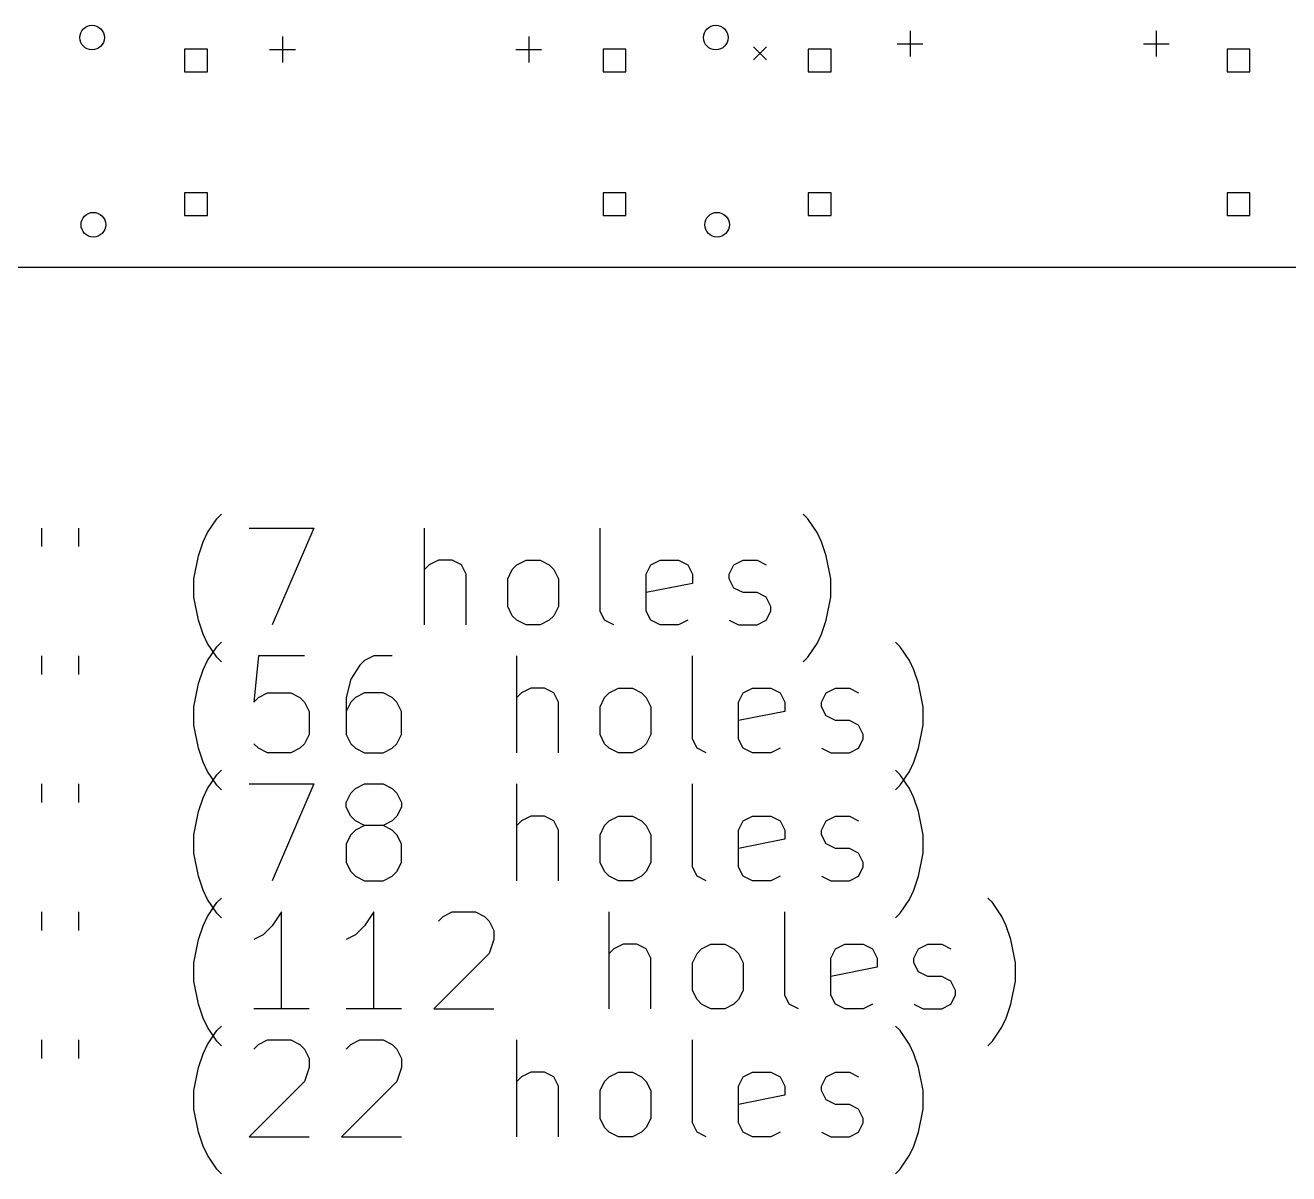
# Model space of a CAD drawing. Extents: x 14 to 178, y -221 to -22.
# Drawn here: x 56.06 to 95.16, y -221.21 to -185.67 of the extents above; entities that cross this region are included whole.
import ezdxf

# ---------------------------------------------------------------- set-up
doc = ezdxf.new("R2010")
doc.units = 0
doc.layers.add('BLACK', color=7, linetype='CONTINUOUS')

msp = doc.modelspace()

# ---------------------------------------------------------------- linework, layer by layer
at = {"layer": 'BLACK', "linetype": 'CONTINUOUS'}
for p, q in [((64.017, -186.017), (64.017, -186.817)), ((71.637, -186.017), (71.637, -186.817)), ((83.437, -185.837), (83.437, -186.637)), ((91.057, -185.837), (91.057, -186.637)), ((61.6956, -186.404), (60.9884, -186.404)), ((60.9884, -186.404), (60.9884, -187.112)), ((61.6956, -187.112), (61.6956, -186.404)), ((63.617, -186.417), (64.417, -186.417)), ((71.237, -186.417), (72.037, -186.417)), ((74.6456, -186.404), (73.9384, -186.404)), ((73.9384, -186.404), (73.9384, -187.112)), ((74.6456, -187.112), (74.6456, -186.404)), ((78.5916, -186.333), (78.9916, -186.733)), ((78.9916, -186.333), (78.5916, -186.733)), ((80.9956, -186.404), (80.2884, -186.404)), ((80.2884, -186.404), (80.2884, -187.112)), ((80.9956, -187.112), (80.9956, -186.404)), ((83.037, -186.237), (83.837, -186.237)), ((90.657, -186.237), (91.457, -186.237)), ((93.9556, -186.404), (93.2484, -186.404)), ((93.2484, -186.404), (93.2484, -187.112)), ((93.9556, -187.112), (93.9556, -186.404)), ((60.9884, -187.112), (61.6956, -187.112)), ((73.9384, -187.112), (74.6456, -187.112)), ((80.2884, -187.112), (80.9956, -187.112)), ((93.2484, -187.112), (93.9556, -187.112)), ((61.6956, -190.849), (60.9884, -190.849)), ((60.9884, -190.849), (60.9884, -191.557)), ((61.6956, -191.557), (61.6956, -190.849)), ((74.6456, -190.849), (73.9384, -190.849)), ((73.9384, -190.849), (73.9384, -191.557)), ((74.6456, -191.557), (74.6456, -190.849)), ((80.9956, -190.849), (80.2884, -190.849)), ((80.2884, -190.849), (80.2884, -191.557)), ((80.9956, -191.557), (80.9956, -190.849)), ((93.9556, -190.849), (93.2484, -190.849)), ((93.2484, -190.849), (93.2484, -191.557)), ((93.9556, -191.557), (93.9556, -190.849)), ((60.9884, -191.557), (61.6956, -191.557)), ((73.9384, -191.557), (74.6456, -191.557)), ((80.2884, -191.557), (80.9956, -191.557)), ((93.2484, -191.557), (93.9556, -191.557)), ((159.766, -193.167), (33.782, -193.167)), ((61.7027, -201.367), (61.9884, -200.938)), ((61.9884, -200.938), (62.1313, -200.796)), ((80.2741, -200.938), (80.1313, -200.796)), ((80.5599, -201.367), (80.2741, -200.938)), ((56.5599, -201.224), (56.5599, -201.796)), ((57.7027, -201.224), (57.7027, -201.796)), ((62.9884, -201.224), (64.9884, -201.224)), ((64.9884, -201.224), (63.7027, -204.224)), ((68.417, -204.224), (68.417, -201.224)), ((73.8456, -203.796), (73.8456, -201.224)), ((61.417, -202.081), (61.5599, -201.653)), ((61.5599, -201.653), (61.7027, -201.367)), ((80.7027, -201.653), (80.5599, -201.367)), ((80.8456, -202.081), (80.7027, -201.653)), ((61.2741, -202.796), (61.417, -202.081)), ((80.9884, -202.796), (80.8456, -202.081)), ((68.5599, -202.367), (68.417, -202.51)), ((68.8456, -202.224), (68.5599, -202.367)), ((69.2741, -202.224), (68.8456, -202.224)), ((69.5599, -202.367), (69.2741, -202.224)), ((69.7027, -202.653), (69.5599, -202.367)), ((70.9884, -202.796), (71.1313, -202.51)), ((71.1313, -202.51), (71.2741, -202.367)), ((71.2741, -202.367), (71.5599, -202.224)), ((71.5599, -202.224), (71.9884, -202.224)), ((71.9884, -202.224), (72.2741, -202.367)), ((72.2741, -202.367), (72.417, -202.51)), ((72.417, -202.51), (72.5599, -202.796)), ((75.2741, -202.653), (75.417, -202.367)), ((75.417, -202.367), (75.7027, -202.224)), ((75.7027, -202.224), (76.2741, -202.224)), ((76.2741, -202.224), (76.5599, -202.367)), ((76.5599, -202.367), (76.7027, -202.653)), ((77.8456, -202.653), (77.9884, -202.367)), ((77.9884, -202.367), (78.2741, -202.224)), ((78.2741, -202.224), (78.7027, -202.224)), ((78.7027, -202.224), (78.9884, -202.367)), ((61.2741, -203.367), (61.2741, -202.796)), ((69.7027, -204.224), (69.7027, -202.653)), ((70.9884, -203.653), (70.9884, -202.796)), ((72.5599, -202.796), (72.5599, -203.653)), ((75.2741, -203.796), (75.2741, -202.653)), ((76.7027, -202.653), (76.7027, -202.938)), ((77.8456, -202.796), (77.8456, -202.653)), ((77.9884, -203.081), (77.8456, -202.796)), ((80.9884, -203.367), (80.9884, -202.796)), ((76.7027, -202.938), (75.2741, -203.224)), ((78.2741, -203.224), (77.9884, -203.081)), ((78.7027, -203.224), (78.2741, -203.224)), ((78.9884, -203.367), (78.7027, -203.224)), ((61.417, -204.081), (61.2741, -203.367)), ((71.1313, -203.938), (70.9884, -203.653)), ((72.5599, -203.653), (72.417, -203.938)), ((79.1313, -203.653), (78.9884, -203.367)), ((79.1313, -203.796), (79.1313, -203.653)), ((80.8456, -204.081), (80.9884, -203.367)), ((71.2741, -204.081), (71.1313, -203.938)), ((72.417, -203.938), (72.2741, -204.081)), ((73.9884, -204.081), (73.8456, -203.796)), ((75.417, -204.081), (75.2741, -203.796)), ((78.9884, -204.081), (79.1313, -203.796)), ((61.5599, -204.51), (61.417, -204.081)), ((71.5599, -204.224), (71.2741, -204.081)), ((71.9884, -204.224), (71.5599, -204.224)), ((72.2741, -204.081), (71.9884, -204.224)), ((74.2741, -204.224), (73.9884, -204.081)), ((75.7027, -204.224), (75.417, -204.081)), ((76.2741, -204.224), (75.7027, -204.224)), ((76.5599, -204.081), (76.2741, -204.224)), ((77.8456, -204.081), (78.1313, -204.224)), ((78.1313, -204.224), (78.7027, -204.224)), ((78.7027, -204.224), (78.9884, -204.081)), ((80.7027, -204.51), (80.8456, -204.081)), ((61.7027, -204.796), (61.5599, -204.51)), ((61.9884, -205.224), (61.7027, -204.796)), ((61.9884, -204.898), (62.1313, -204.756)), ((80.2741, -205.224), (80.5599, -204.796)), ((80.5599, -204.796), (80.7027, -204.51)), ((83.1313, -204.898), (82.9884, -204.756)), ((56.5599, -205.184), (56.5599, -205.756)), ((57.7027, -205.184), (57.7027, -205.756)), ((61.7027, -205.327), (61.9884, -204.898)), ((62.1313, -205.367), (61.9884, -205.224)), ((63.2741, -205.184), (63.1313, -206.613)), ((64.7027, -205.184), (63.2741, -205.184)), ((66.8456, -205.184), (66.5599, -205.327)), ((67.417, -205.184), (66.8456, -205.184)), ((71.2741, -208.184), (71.2741, -205.184)), ((76.7027, -207.756), (76.7027, -205.184)), ((80.1313, -205.367), (80.2741, -205.224)), ((83.417, -205.327), (83.1313, -204.898)), ((61.417, -206.041), (61.5599, -205.613)), ((61.5599, -205.613), (61.7027, -205.327)), ((66.417, -205.47), (66.1313, -205.898)), ((66.5599, -205.327), (66.417, -205.47)), ((83.5599, -205.613), (83.417, -205.327)), ((83.7027, -206.041), (83.5599, -205.613)), ((66.1313, -205.898), (65.9884, -206.47)), ((61.2741, -206.756), (61.417, -206.041)), ((63.2741, -206.47), (63.5599, -206.327)), ((63.5599, -206.327), (64.2741, -206.327)), ((64.2741, -206.327), (64.5599, -206.47)), ((66.5599, -206.327), (66.2741, -206.47)), ((67.1313, -206.327), (66.5599, -206.327)), ((67.417, -206.47), (67.1313, -206.327)), ((71.417, -206.327), (71.2741, -206.47)), ((71.7027, -206.184), (71.417, -206.327)), ((72.1313, -206.184), (71.7027, -206.184)), ((72.417, -206.327), (72.1313, -206.184)), ((72.5599, -206.613), (72.417, -206.327)), ((73.9884, -206.47), (74.1313, -206.327)), ((74.1313, -206.327), (74.417, -206.184)), ((74.417, -206.184), (74.8456, -206.184)), ((74.8456, -206.184), (75.1313, -206.327)), ((75.1313, -206.327), (75.2741, -206.47)), ((78.1313, -206.613), (78.2741, -206.327)), ((78.2741, -206.327), (78.5599, -206.184)), ((78.5599, -206.184), (79.1313, -206.184)), ((79.1313, -206.184), (79.417, -206.327)), ((79.417, -206.327), (79.5599, -206.613)), ((80.7027, -206.613), (80.8456, -206.327)), ((80.8456, -206.327), (81.1313, -206.184)), ((81.1313, -206.184), (81.5599, -206.184)), ((81.5599, -206.184), (81.8456, -206.327)), ((83.8456, -206.756), (83.7027, -206.041)), ((61.2741, -207.327), (61.2741, -206.756)), ((63.1313, -206.613), (63.2741, -206.47)), ((64.5599, -206.47), (64.7027, -206.613)), ((64.7027, -206.613), (64.8456, -206.898)), ((65.9884, -206.47), (65.9884, -207.613)), ((66.1313, -206.613), (65.9884, -206.898)), ((66.2741, -206.47), (66.1313, -206.613)), ((67.5599, -206.613), (67.417, -206.47)), ((67.7027, -206.898), (67.5599, -206.613)), ((72.5599, -208.184), (72.5599, -206.613)), ((73.8456, -206.756), (73.9884, -206.47)), ((73.8456, -207.613), (73.8456, -206.756)), ((75.2741, -206.47), (75.417, -206.756)), ((75.417, -206.756), (75.417, -207.613)), ((78.1313, -207.756), (78.1313, -206.613)), ((79.5599, -206.613), (79.5599, -206.898)), ((80.7027, -206.756), (80.7027, -206.613)), ((80.8456, -207.041), (80.7027, -206.756)), ((83.8456, -207.327), (83.8456, -206.756)), ((64.8456, -206.898), (64.8456, -207.613)), ((67.7027, -207.613), (67.7027, -206.898)), ((79.5599, -206.898), (78.1313, -207.184)), ((81.1313, -207.184), (80.8456, -207.041)), ((81.5599, -207.184), (81.1313, -207.184)), ((81.8456, -207.327), (81.5599, -207.184)), ((61.417, -208.041), (61.2741, -207.327)), ((81.9884, -207.613), (81.8456, -207.327)), ((83.7027, -208.041), (83.8456, -207.327)), ((63.2741, -208.041), (63.1313, -207.898)), ((64.7027, -207.898), (64.5599, -208.041)), ((64.8456, -207.613), (64.7027, -207.898)), ((65.9884, -207.613), (66.1313, -207.898)), ((66.1313, -207.898), (66.2741, -208.041)), ((67.417, -208.041), (67.5599, -207.898)), ((67.5599, -207.898), (67.7027, -207.613)), ((73.9884, -207.898), (73.8456, -207.613)), ((74.1313, -208.041), (73.9884, -207.898)), ((75.2741, -207.898), (75.1313, -208.041)), ((75.417, -207.613), (75.2741, -207.898)), ((76.8456, -208.041), (76.7027, -207.756)), ((78.2741, -208.041), (78.1313, -207.756)), ((81.8456, -208.041), (81.9884, -207.756)), ((81.9884, -207.756), (81.9884, -207.613)), ((61.5599, -208.47), (61.417, -208.041)), ((63.5599, -208.184), (63.2741, -208.041)), ((64.2741, -208.184), (63.5599, -208.184)), ((64.5599, -208.041), (64.2741, -208.184)), ((66.2741, -208.041), (66.5599, -208.184)), ((66.5599, -208.184), (67.1313, -208.184)), ((67.1313, -208.184), (67.417, -208.041)), ((74.417, -208.184), (74.1313, -208.041)), ((74.8456, -208.184), (74.417, -208.184)), ((75.1313, -208.041), (74.8456, -208.184)), ((77.1313, -208.184), (76.8456, -208.041)), ((78.5599, -208.184), (78.2741, -208.041)), ((79.1313, -208.184), (78.5599, -208.184)), ((79.417, -208.041), (79.1313, -208.184)), ((80.7027, -208.041), (80.9884, -208.184)), ((80.9884, -208.184), (81.5599, -208.184)), ((81.5599, -208.184), (81.8456, -208.041)), ((83.5599, -208.47), (83.7027, -208.041)), ((61.7027, -208.756), (61.5599, -208.47)), ((61.9884, -209.184), (61.7027, -208.756)), ((61.9884, -208.858), (62.1313, -208.716)), ((83.1313, -208.858), (82.9884, -208.716)), ((83.1313, -209.184), (83.417, -208.756)), ((83.417, -208.756), (83.5599, -208.47)), ((56.5599, -209.144), (56.5599, -209.716)), ((57.7027, -209.144), (57.7027, -209.716)), ((61.7027, -209.287), (61.9884, -208.858)), ((62.9884, -209.144), (64.9884, -209.144)), ((64.9884, -209.144), (63.7027, -212.144)), ((66.2741, -209.287), (66.5599, -209.144)), ((66.5599, -209.144), (67.1313, -209.144)), ((67.1313, -209.144), (67.417, -209.287)), ((71.2741, -212.144), (71.2741, -209.144)), ((76.7027, -211.716), (76.7027, -209.144)), ((83.417, -209.287), (83.1313, -208.858)), ((61.5599, -209.573), (61.7027, -209.287)), ((62.1313, -209.327), (61.9884, -209.184)), ((65.9884, -209.716), (66.1313, -209.43)), ((66.1313, -209.43), (66.2741, -209.287)), ((67.417, -209.287), (67.5599, -209.43)), ((67.5599, -209.43), (67.7027, -209.716)), ((82.9884, -209.327), (83.1313, -209.184)), ((83.5599, -209.573), (83.417, -209.287)), ((61.417, -210.001), (61.5599, -209.573)), ((65.9884, -209.858), (65.9884, -209.716)), ((66.1313, -210.144), (65.9884, -209.858)), ((67.7027, -209.858), (67.5599, -210.144)), ((67.7027, -209.716), (67.7027, -209.858)), ((83.7027, -210.001), (83.5599, -209.573)), ((61.2741, -210.716), (61.417, -210.001)), ((66.2741, -210.287), (66.1313, -210.144)), ((66.5599, -210.43), (66.2741, -210.287)), ((67.417, -210.287), (67.1313, -210.43)), ((67.5599, -210.144), (67.417, -210.287)), ((71.417, -210.287), (71.2741, -210.43)), ((71.7027, -210.144), (71.417, -210.287)), ((72.1313, -210.144), (71.7027, -210.144)), ((72.417, -210.287), (72.1313, -210.144)), ((72.5599, -210.573), (72.417, -210.287)), ((73.9884, -210.43), (74.1313, -210.287)), ((74.1313, -210.287), (74.417, -210.144)), ((74.417, -210.144), (74.8456, -210.144)), ((74.8456, -210.144), (75.1313, -210.287)), ((75.1313, -210.287), (75.2741, -210.43)), ((78.1313, -210.573), (78.2741, -210.287)), ((78.2741, -210.287), (78.5599, -210.144)), ((78.5599, -210.144), (79.1313, -210.144)), ((79.1313, -210.144), (79.417, -210.287)), ((79.417, -210.287), (79.5599, -210.573)), ((80.7027, -210.573), (80.8456, -210.287)), ((80.8456, -210.287), (81.1313, -210.144)), ((81.1313, -210.144), (81.5599, -210.144)), ((81.5599, -210.144), (81.8456, -210.287)), ((83.8456, -210.716), (83.7027, -210.001)), ((61.2741, -211.287), (61.2741, -210.716)), ((66.1313, -210.716), (65.9884, -211.001)), ((66.2741, -210.573), (66.1313, -210.716)), ((66.5599, -210.43), (66.2741, -210.573)), ((67.1313, -210.43), (66.5599, -210.43)), ((67.417, -210.573), (67.1313, -210.43)), ((67.5599, -210.716), (67.417, -210.573)), ((67.7027, -211.001), (67.5599, -210.716)), ((72.5599, -212.144), (72.5599, -210.573)), ((73.8456, -210.716), (73.9884, -210.43)), ((73.8456, -211.573), (73.8456, -210.716)), ((75.2741, -210.43), (75.417, -210.716)), ((75.417, -210.716), (75.417, -211.573)), ((78.1313, -211.716), (78.1313, -210.573)), ((79.5599, -210.573), (79.5599, -210.858)), ((80.7027, -210.716), (80.7027, -210.573)), ((80.8456, -211.001), (80.7027, -210.716)), ((83.8456, -211.287), (83.8456, -210.716)), ((65.9884, -211.001), (65.9884, -211.573)), ((67.7027, -211.573), (67.7027, -211.001)), ((79.5599, -210.858), (78.1313, -211.144)), ((81.1313, -211.144), (80.8456, -211.001)), ((61.417, -212.001), (61.2741, -211.287)), ((81.5599, -211.144), (81.1313, -211.144)), ((81.8456, -211.287), (81.5599, -211.144)), ((81.9884, -211.573), (81.8456, -211.287)), ((83.7027, -212.001), (83.8456, -211.287)), ((65.9884, -211.573), (66.1313, -211.858)), ((66.1313, -211.858), (66.2741, -212.001)), ((67.417, -212.001), (67.5599, -211.858)), ((67.5599, -211.858), (67.7027, -211.573)), ((73.9884, -211.858), (73.8456, -211.573)), ((74.1313, -212.001), (73.9884, -211.858)), ((75.2741, -211.858), (75.1313, -212.001)), ((75.417, -211.573), (75.2741, -211.858)), ((76.8456, -212.001), (76.7027, -211.716)), ((78.2741, -212.001), (78.1313, -211.716)), ((81.8456, -212.001), (81.9884, -211.716)), ((81.9884, -211.716), (81.9884, -211.573)), ((61.5599, -212.43), (61.417, -212.001)), ((66.2741, -212.001), (66.5599, -212.144)), ((66.5599, -212.144), (67.1313, -212.144)), ((67.1313, -212.144), (67.417, -212.001)), ((74.417, -212.144), (74.1313, -212.001)), ((74.8456, -212.144), (74.417, -212.144)), ((75.1313, -212.001), (74.8456, -212.144)), ((77.1313, -212.144), (76.8456, -212.001)), ((78.5599, -212.144), (78.2741, -212.001)), ((79.1313, -212.144), (78.5599, -212.144)), ((79.417, -212.001), (79.1313, -212.144)), ((80.7027, -212.001), (80.9884, -212.144)), ((80.9884, -212.144), (81.5599, -212.144)), ((81.5599, -212.144), (81.8456, -212.001)), ((83.5599, -212.43), (83.7027, -212.001)), ((61.7027, -212.716), (61.5599, -212.43)), ((61.9884, -212.818), (62.1313, -212.676)), ((83.417, -212.716), (83.5599, -212.43)), ((85.9884, -212.818), (85.8456, -212.676)), ((61.9884, -213.144), (61.7027, -212.716)), ((61.7027, -213.247), (61.9884, -212.818)), ((83.1313, -213.144), (83.417, -212.716)), ((86.2741, -213.247), (85.9884, -212.818)), ((56.5599, -213.104), (56.5599, -213.676)), ((57.7027, -213.104), (57.7027, -213.676)), ((61.5599, -213.533), (61.7027, -213.247)), ((62.1313, -213.287), (61.9884, -213.144)), ((63.9884, -213.104), (63.7027, -213.533)), ((63.9884, -216.104), (63.9884, -213.104)), ((66.8456, -213.104), (66.5599, -213.533)), ((66.8456, -216.104), (66.8456, -213.104)), ((68.8456, -213.39), (68.9884, -213.247)), ((68.9884, -213.247), (69.2741, -213.104)), ((69.2741, -213.104), (69.9884, -213.104)), ((69.9884, -213.104), (70.2741, -213.247)), ((70.2741, -213.247), (70.417, -213.39)), ((70.417, -213.39), (70.5599, -213.676)), ((74.1313, -216.104), (74.1313, -213.104)), ((79.5599, -215.676), (79.5599, -213.104)), ((82.9884, -213.287), (83.1313, -213.144)), ((86.417, -213.533), (86.2741, -213.247)), ((61.417, -213.961), (61.5599, -213.533)), ((63.417, -213.818), (63.1313, -213.961)), ((63.7027, -213.533), (63.417, -213.818)), ((66.2741, -213.818), (65.9884, -213.961)), ((66.5599, -213.533), (66.2741, -213.818)), ((70.5599, -213.676), (70.5599, -213.961)), ((86.5599, -213.961), (86.417, -213.533)), ((61.2741, -214.676), (61.417, -213.961)), ((70.5599, -213.961), (70.417, -214.39)), ((74.5599, -214.104), (74.2741, -214.247)), ((74.9884, -214.104), (74.5599, -214.104)), ((75.2741, -214.247), (74.9884, -214.104)), ((76.9884, -214.247), (77.2741, -214.104)), ((77.2741, -214.104), (77.7027, -214.104)), ((77.7027, -214.104), (77.9884, -214.247)), ((81.1313, -214.247), (81.417, -214.104)), ((81.417, -214.104), (81.9884, -214.104)), ((81.9884, -214.104), (82.2741, -214.247)), ((83.7027, -214.247), (83.9884, -214.104)), ((83.9884, -214.104), (84.417, -214.104)), ((84.417, -214.104), (84.7027, -214.247)), ((86.7027, -214.676), (86.5599, -213.961)), ((70.417, -214.39), (68.7027, -216.104)), ((74.2741, -214.247), (74.1313, -214.39)), ((75.417, -214.533), (75.2741, -214.247)), ((75.417, -216.104), (75.417, -214.533)), ((76.7027, -214.676), (76.8456, -214.39)), ((76.8456, -214.39), (76.9884, -214.247)), ((77.9884, -214.247), (78.1313, -214.39)), ((78.1313, -214.39), (78.2741, -214.676)), ((80.9884, -214.533), (81.1313, -214.247)), ((80.9884, -215.676), (80.9884, -214.533)), ((82.2741, -214.247), (82.417, -214.533)), ((82.417, -214.533), (82.417, -214.818)), ((83.5599, -214.533), (83.7027, -214.247)), ((83.5599, -214.676), (83.5599, -214.533)), ((61.2741, -215.247), (61.2741, -214.676)), ((76.7027, -215.533), (76.7027, -214.676)), ((78.2741, -214.676), (78.2741, -215.533)), ((82.417, -214.818), (80.9884, -215.104)), ((83.7027, -214.961), (83.5599, -214.676)), ((83.9884, -215.104), (83.7027, -214.961)), ((86.7027, -215.247), (86.7027, -214.676)), ((61.417, -215.961), (61.2741, -215.247)), ((84.417, -215.104), (83.9884, -215.104)), ((84.7027, -215.247), (84.417, -215.104)), ((84.8456, -215.533), (84.7027, -215.247)), ((86.5599, -215.961), (86.7027, -215.247)), ((76.8456, -215.818), (76.7027, -215.533)), ((78.2741, -215.533), (78.1313, -215.818)), ((79.7027, -215.961), (79.5599, -215.676)), ((81.1313, -215.961), (80.9884, -215.676)), ((84.7027, -215.961), (84.8456, -215.676)), ((84.8456, -215.676), (84.8456, -215.533)), ((61.5599, -216.39), (61.417, -215.961)), ((64.8456, -216.104), (63.1313, -216.104)), ((67.7027, -216.104), (65.9884, -216.104)), ((68.7027, -216.104), (70.5599, -216.104)), ((76.9884, -215.961), (76.8456, -215.818)), ((77.2741, -216.104), (76.9884, -215.961)), ((77.7027, -216.104), (77.2741, -216.104)), ((77.9884, -215.961), (77.7027, -216.104)), ((78.1313, -215.818), (77.9884, -215.961)), ((79.9884, -216.104), (79.7027, -215.961)), ((81.417, -216.104), (81.1313, -215.961)), ((81.9884, -216.104), (81.417, -216.104)), ((82.2741, -215.961), (81.9884, -216.104)), ((83.5599, -215.961), (83.8456, -216.104)), ((83.8456, -216.104), (84.417, -216.104)), ((84.417, -216.104), (84.7027, -215.961)), ((86.417, -216.39), (86.5599, -215.961)), ((61.7027, -216.676), (61.5599, -216.39)), ((86.2741, -216.676), (86.417, -216.39)), ((61.9884, -217.104), (61.7027, -216.676)), ((61.7027, -217.207), (61.9884, -216.778)), ((61.9884, -216.778), (62.1313, -216.636)), ((83.1313, -216.778), (82.9884, -216.636)), ((83.417, -217.207), (83.1313, -216.778)), ((85.9884, -217.104), (86.2741, -216.676)), ((56.5599, -217.064), (56.5599, -217.636)), ((57.7027, -217.064), (57.7027, -217.636)), ((61.5599, -217.493), (61.7027, -217.207)), ((62.1313, -217.247), (61.9884, -217.104)), ((63.1313, -217.35), (63.2741, -217.207)), ((63.2741, -217.207), (63.5599, -217.064)), ((63.5599, -217.064), (64.2741, -217.064)), ((64.2741, -217.064), (64.5599, -217.207)), ((64.5599, -217.207), (64.7027, -217.35)), ((64.7027, -217.35), (64.8456, -217.636)), ((65.9884, -217.35), (66.1313, -217.207)), ((66.1313, -217.207), (66.417, -217.064)), ((66.417, -217.064), (67.1313, -217.064)), ((67.1313, -217.064), (67.417, -217.207)), ((67.417, -217.207), (67.5599, -217.35)), ((67.5599, -217.35), (67.7027, -217.636)), ((71.2741, -220.064), (71.2741, -217.064)), ((76.7027, -219.636), (76.7027, -217.064)), ((83.5599, -217.493), (83.417, -217.207)), ((85.8456, -217.247), (85.9884, -217.104)), ((61.417, -217.921), (61.5599, -217.493)), ((64.8456, -217.636), (64.8456, -217.921)), ((67.7027, -217.636), (67.7027, -217.921)), ((83.7027, -217.921), (83.5599, -217.493)), ((61.2741, -218.636), (61.417, -217.921)), ((64.8456, -217.921), (64.7027, -218.35)), ((67.7027, -217.921), (67.5599, -218.35)), ((71.7027, -218.064), (71.417, -218.207)), ((72.1313, -218.064), (71.7027, -218.064)), ((72.417, -218.207), (72.1313, -218.064)), ((74.1313, -218.207), (74.417, -218.064)), ((74.417, -218.064), (74.8456, -218.064)), ((74.8456, -218.064), (75.1313, -218.207)), ((78.2741, -218.207), (78.5599, -218.064)), ((78.5599, -218.064), (79.1313, -218.064)), ((79.1313, -218.064), (79.417, -218.207)), ((80.8456, -218.207), (81.1313, -218.064)), ((81.1313, -218.064), (81.5599, -218.064)), ((81.5599, -218.064), (81.8456, -218.207)), ((83.8456, -218.636), (83.7027, -217.921)), ((64.7027, -218.35), (62.9884, -220.064)), ((67.5599, -218.35), (65.8456, -220.064)), ((71.417, -218.207), (71.2741, -218.35)), ((72.5599, -218.493), (72.417, -218.207)), ((72.5599, -220.064), (72.5599, -218.493)), ((73.8456, -218.636), (73.9884, -218.35)), ((73.9884, -218.35), (74.1313, -218.207)), ((75.1313, -218.207), (75.2741, -218.35)), ((75.2741, -218.35), (75.417, -218.636)), ((78.1313, -218.493), (78.2741, -218.207)), ((78.1313, -219.636), (78.1313, -218.493)), ((79.417, -218.207), (79.5599, -218.493)), ((79.5599, -218.493), (79.5599, -218.778)), ((80.7027, -218.493), (80.8456, -218.207)), ((80.7027, -218.636), (80.7027, -218.493)), ((61.2741, -219.207), (61.2741, -218.636)), ((73.8456, -219.493), (73.8456, -218.636)), ((75.417, -218.636), (75.417, -219.493)), ((79.5599, -218.778), (78.1313, -219.064)), ((80.8456, -218.921), (80.7027, -218.636)), ((81.1313, -219.064), (80.8456, -218.921)), ((83.8456, -219.207), (83.8456, -218.636)), ((61.417, -219.921), (61.2741, -219.207)), ((81.5599, -219.064), (81.1313, -219.064)), ((81.8456, -219.207), (81.5599, -219.064)), ((81.9884, -219.493), (81.8456, -219.207)), ((83.7027, -219.921), (83.8456, -219.207)), ((73.9884, -219.778), (73.8456, -219.493)), ((75.417, -219.493), (75.2741, -219.778)), ((76.8456, -219.921), (76.7027, -219.636)), ((78.2741, -219.921), (78.1313, -219.636)), ((81.8456, -219.921), (81.9884, -219.636)), ((81.9884, -219.636), (81.9884, -219.493)), ((61.5599, -220.35), (61.417, -219.921)), ((62.9884, -220.064), (64.8456, -220.064)), ((65.8456, -220.064), (67.7027, -220.064)), ((74.1313, -219.921), (73.9884, -219.778)), ((74.417, -220.064), (74.1313, -219.921)), ((74.8456, -220.064), (74.417, -220.064)), ((75.1313, -219.921), (74.8456, -220.064)), ((75.2741, -219.778), (75.1313, -219.921)), ((77.1313, -220.064), (76.8456, -219.921)), ((78.5599, -220.064), (78.2741, -219.921)), ((79.1313, -220.064), (78.5599, -220.064)), ((79.417, -219.921), (79.1313, -220.064)), ((80.7027, -219.921), (80.9884, -220.064)), ((80.9884, -220.064), (81.5599, -220.064)), ((81.5599, -220.064), (81.8456, -219.921)), ((83.5599, -220.35), (83.7027, -219.921)), ((61.7027, -220.636), (61.5599, -220.35)), ((83.417, -220.636), (83.5599, -220.35)), ((61.9884, -221.064), (61.7027, -220.636)), ((83.1313, -221.064), (83.417, -220.636)), ((62.1313, -221.207), (61.9884, -221.064)), ((82.9884, -221.207), (83.1313, -221.064))]:
    msp.add_line(p, q, dxfattribs=at)
at = {"layer": 'BLACK'}
for centre in [(58.127, -186.047), (77.427, -186.047), (58.167, -191.838), (77.467, -191.838)]:
    msp.add_circle(centre, 0.381, dxfattribs=at)

doc.saveas('drawing.dxf')
